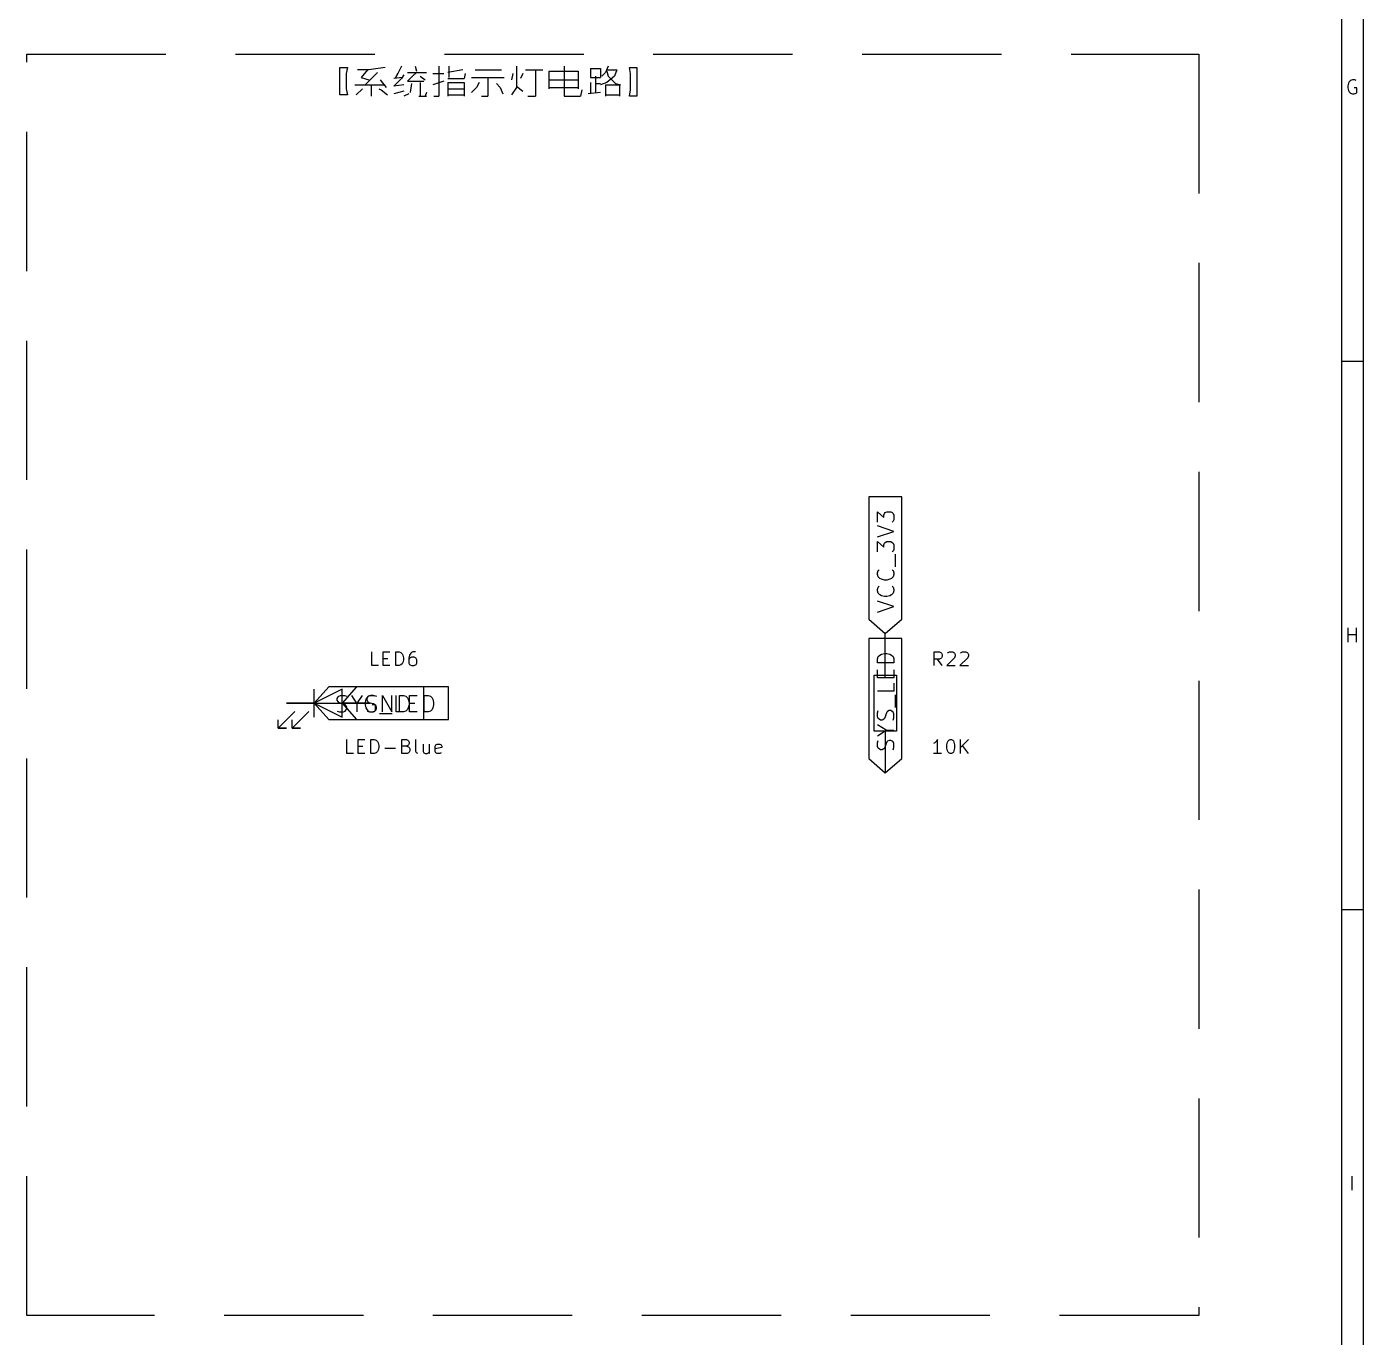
# Model space of a CAD drawing. Extents: x 0.4 to 37.4, y -23 to -0.4.
# Drawn here: x 27.917 to 32.717, y -17.677 to -12.971 of the extents above; entities that cross this region are included whole.
import ezdxf

# ---------------------------------------------------------------- set-up
doc = ezdxf.new("R2010")
doc.units = 0
doc.header["$MEASUREMENT"] = 0
doc.linetypes.add('DASHED', pattern=[0.75, 0.5, -0.25])
for name, color, linetype in [('BLUE3', 171, 'CONTINUOUS'), ('CYAN2', 4, 'CONTINUOUS'), ('GREEN3', 91, 'CONTINUOUS'), ('RED2', 1, 'CONTINUOUS')]:
    doc.layers.add(name, color=color, linetype=linetype)

msp = doc.modelspace()

# ---------------------------------------------------------------- linework, layer by layer
at = {"layer": 'BLUE3', "linetype": 'DASHED'}
for p, q in [((27.9173, -13.0693), (32.126, -13.0693)), ((27.9173, -17.5984), (27.9173, -13.0693)), ((32.126, -13.0693), (32.126, -17.5984)), ((32.126, -17.5984), (27.9173, -17.5984))]:
    msp.add_line(p, q, dxfattribs=at)
at = {"layer": 'BLUE3', "linetype": 'CONTINUOUS'}
for p, q in [((29.042, -13.1168), (29.069, -13.1168)), ((29.042, -13.2158), (29.042, -13.1168)), ((29.069, -13.1168), (29.0645, -13.1393)), ((29.0645, -13.1393), (29.0645, -13.1663)), ((29.1455, -13.1258), (29.105, -13.1258)), ((29.141, -13.1258), (29.1185, -13.1528)), ((29.177, -13.1348), (29.132, -13.1798)), ((29.204, -13.1168), (29.1455, -13.1258)), ((29.249, -13.1393), (29.24, -13.1573)), ((29.2625, -13.1123), (29.2445, -13.1483)), ((29.2715, -13.1438), (29.2625, -13.1573)), ((29.285, -13.1348), (29.3525, -13.1348)), ((29.303, -13.1483), (29.285, -13.1663)), ((29.3165, -13.1348), (29.303, -13.1483)), ((29.312, -13.1123), (29.3165, -13.1303)), ((29.33, -13.1483), (29.348, -13.1618)), ((29.375, -13.1393), (29.4155, -13.1393)), ((29.3975, -13.1123), (29.3975, -13.2203)), ((29.483, -13.1258), (29.429, -13.1348)), ((29.4335, -13.1123), (29.4335, -13.1528)), ((29.492, -13.1393), (29.4875, -13.1573)), ((29.528, -13.1258), (29.6224, -13.1258)), ((29.6629, -13.1393), (29.6584, -13.1618)), ((29.6764, -13.1123), (29.6764, -13.1663)), ((29.6989, -13.1393), (29.6899, -13.1573)), ((29.7079, -13.1258), (29.7709, -13.1258)), ((29.7439, -13.1258), (29.7439, -13.2203)), ((29.7934, -13.1933), (29.7934, -13.1303)), ((29.7934, -13.1303), (29.8969, -13.1303)), ((29.8474, -13.1123), (29.8474, -13.2203)), ((29.8969, -13.1303), (29.8969, -13.1933)), ((29.9419, -13.1213), (29.9419, -13.1528)), ((29.9419, -13.1213), (29.9779, -13.1213)), ((29.9599, -13.1483), (29.9599, -13.2068)), ((29.9779, -13.1213), (29.9779, -13.1528)), ((29.9959, -13.1348), (29.9824, -13.1483)), ((30.0049, -13.1123), (29.9959, -13.1348)), ((30.0004, -13.1258), (30.0364, -13.1258)), ((30.0004, -13.1303), (30.0049, -13.1483)), ((30.0274, -13.1483), (30.0004, -13.1708)), ((30.0049, -13.1483), (30.0319, -13.1753)), ((30.0364, -13.1258), (30.0274, -13.1483)), ((30.0814, -13.1168), (30.1084, -13.1168)), ((30.0859, -13.1393), (30.0814, -13.1168)), ((30.0859, -13.1978), (30.0859, -13.1393)), ((30.1084, -13.1168), (30.1084, -13.2203)), ((29.0645, -13.1663), (29.0645, -13.1933)), ((29.0645, -13.1933), (29.069, -13.2158)), ((29.096, -13.1798), (29.204, -13.1798)), ((29.123, -13.1933), (29.1005, -13.2158)), ((29.1185, -13.1528), (29.1455, -13.1618)), ((29.1545, -13.1798), (29.1545, -13.2203)), ((29.1815, -13.1933), (29.1905, -13.1978)), ((29.186, -13.1618), (29.2085, -13.1888)), ((29.1905, -13.1978), (29.213, -13.2158)), ((29.267, -13.1528), (29.2355, -13.1573)), ((29.2625, -13.1573), (29.2355, -13.1843)), ((29.2715, -13.1798), (29.2355, -13.1843)), ((29.285, -13.1663), (29.3255, -13.1663)), ((29.2985, -13.1753), (29.294, -13.2068)), ((29.312, -13.1663), (29.3435, -13.1663)), ((29.33, -13.1708), (29.33, -13.2203)), ((29.4155, -13.1663), (29.375, -13.1798)), ((29.429, -13.1573), (29.4875, -13.1573)), ((29.429, -13.1708), (29.429, -13.2203)), ((29.429, -13.1708), (29.4875, -13.1708)), ((29.429, -13.1933), (29.4875, -13.1933)), ((29.4875, -13.1708), (29.4875, -13.2203)), ((29.5145, -13.1528), (29.6314, -13.1528)), ((29.5325, -13.1888), (29.5145, -13.2068)), ((29.5414, -13.1708), (29.5325, -13.1888)), ((29.5729, -13.1528), (29.5729, -13.2203)), ((29.6044, -13.1753), (29.6179, -13.1888)), ((29.6179, -13.1888), (29.6269, -13.2113)), ((29.6764, -13.1888), (29.6584, -13.2158)), ((29.6764, -13.1663), (29.6764, -13.1888)), ((29.6764, -13.1843), (29.6989, -13.2023)), ((29.7934, -13.1618), (29.8969, -13.1618)), ((29.7934, -13.1888), (29.8969, -13.1888)), ((29.9104, -13.1978), (29.9059, -13.2203)), ((29.9419, -13.1528), (29.9779, -13.1528)), ((29.9419, -13.1708), (29.9419, -13.2113)), ((29.9599, -13.1753), (29.9779, -13.1753)), ((30.0004, -13.1708), (29.9779, -13.1798)), ((29.9959, -13.1798), (29.9959, -13.2203)), ((29.9959, -13.1798), (30.0454, -13.1798)), ((30.0319, -13.1753), (30.0499, -13.1798)), ((30.0454, -13.1798), (30.0454, -13.2203)), ((30.0814, -13.2203), (30.0859, -13.1978)), ((29.069, -13.2158), (29.042, -13.2158)), ((29.2715, -13.2023), (29.2355, -13.2113)), ((29.2895, -13.2113), (29.2715, -13.2203)), ((29.3255, -13.2203), (29.3525, -13.2203)), ((29.3525, -13.2068), (29.348, -13.2203)), ((29.3795, -13.2203), (29.3975, -13.2203)), ((29.429, -13.2158), (29.4875, -13.2158)), ((29.5504, -13.2203), (29.5729, -13.2203)), ((29.7169, -13.2203), (29.7439, -13.2203)), ((29.8474, -13.2203), (29.9059, -13.2203)), ((29.9779, -13.2068), (29.9329, -13.2113)), ((29.9959, -13.2158), (30.0454, -13.2158)), ((30.1084, -13.2203), (30.0814, -13.2203))]:
    msp.add_line(p, q, dxfattribs=at)
at = {"layer": 'CYAN2', "linetype": 'CONTINUOUS'}
for p, q in [((29.1565, -15.2653), (29.1565, -15.2153)), ((29.1969, -15.2653), (29.1969, -15.2153)), ((29.1969, -15.2153), (29.2207, -15.2153)), ((29.1969, -15.2391), (29.2136, -15.2391)), ((29.2422, -15.2653), (29.2422, -15.2153)), ((29.2422, -15.2153), (29.2541, -15.2153)), ((29.2541, -15.2153), (29.2612, -15.2177)), ((29.2612, -15.2177), (29.266, -15.2225)), ((29.266, -15.2582), (29.2612, -15.2629)), ((29.266, -15.2225), (29.2684, -15.2272)), ((29.2684, -15.2534), (29.266, -15.2582)), ((29.2684, -15.2272), (29.2707, -15.2368)), ((29.2707, -15.2439), (29.2684, -15.2534)), ((29.2707, -15.2368), (29.2707, -15.2439)), ((29.2922, -15.2272), (29.2898, -15.2368)), ((29.2898, -15.2368), (29.2898, -15.2558)), ((29.2922, -15.2391), (29.2898, -15.2439)), ((29.2898, -15.2558), (29.2922, -15.2606)), ((29.2969, -15.2201), (29.2922, -15.2272)), ((29.2946, -15.2368), (29.2922, -15.2391)), ((29.2922, -15.2606), (29.2946, -15.2629)), ((29.2993, -15.2344), (29.2946, -15.2368)), ((29.2993, -15.2177), (29.2969, -15.2201)), ((29.3041, -15.2153), (29.2993, -15.2177)), ((29.3088, -15.2344), (29.2993, -15.2344)), ((29.3136, -15.2153), (29.3041, -15.2153)), ((29.3136, -15.2368), (29.3088, -15.2344)), ((29.316, -15.2391), (29.3136, -15.2368)), ((29.3136, -15.2629), (29.316, -15.2606)), ((29.3184, -15.2439), (29.316, -15.2391)), ((29.316, -15.2606), (29.3184, -15.2558)), ((29.3184, -15.2558), (29.3184, -15.2439)), ((31.1755, -15.2653), (31.1755, -15.2153)), ((31.1755, -15.2153), (31.1946, -15.2153)), ((31.1946, -15.2415), (31.1755, -15.2415)), ((31.2041, -15.2653), (31.1874, -15.2415)), ((31.1946, -15.2153), (31.1993, -15.2177)), ((31.1993, -15.2391), (31.1946, -15.2415)), ((31.1993, -15.2177), (31.2017, -15.2201)), ((31.2017, -15.2368), (31.1993, -15.2391)), ((31.2017, -15.2201), (31.2041, -15.2248)), ((31.2041, -15.232), (31.2017, -15.2368)), ((31.2041, -15.2248), (31.2041, -15.232)), ((31.2493, -15.2368), (31.2207, -15.2653)), ((31.2231, -15.2201), (31.2255, -15.2177)), ((31.2255, -15.2177), (31.2303, -15.2153)), ((31.2303, -15.2153), (31.2422, -15.2153)), ((31.2422, -15.2153), (31.2469, -15.2177)), ((31.2469, -15.2177), (31.2493, -15.2201)), ((31.2493, -15.2201), (31.2517, -15.2248)), ((31.2517, -15.2296), (31.2493, -15.2368)), ((31.2517, -15.2248), (31.2517, -15.2296)), ((31.2969, -15.2368), (31.2684, -15.2653)), ((31.2707, -15.2201), (31.2731, -15.2177)), ((31.2731, -15.2177), (31.2779, -15.2153)), ((31.2779, -15.2153), (31.2898, -15.2153)), ((31.2898, -15.2153), (31.2946, -15.2177)), ((31.2946, -15.2177), (31.2969, -15.2201)), ((31.2969, -15.2201), (31.2993, -15.2248)), ((31.2993, -15.2296), (31.2969, -15.2368)), ((31.2993, -15.2248), (31.2993, -15.2296)), ((29.1803, -15.2653), (29.1565, -15.2653)), ((29.2207, -15.2653), (29.1969, -15.2653)), ((29.2541, -15.2653), (29.2422, -15.2653)), ((29.2612, -15.2629), (29.2541, -15.2653)), ((29.2946, -15.2629), (29.2993, -15.2653)), ((29.2993, -15.2653), (29.3088, -15.2653)), ((29.3088, -15.2653), (29.3136, -15.2629)), ((31.2207, -15.2653), (31.2517, -15.2653)), ((31.2684, -15.2653), (31.2993, -15.2653)), ((29.0672, -15.5803), (29.0672, -15.5303)), ((29.1076, -15.5803), (29.1076, -15.5303)), ((29.1076, -15.5303), (29.1315, -15.5303)), ((29.1529, -15.5803), (29.1529, -15.5303)), ((29.1529, -15.5303), (29.1648, -15.5303)), ((29.1648, -15.5303), (29.1719, -15.5327)), ((29.1719, -15.5327), (29.1767, -15.5374)), ((29.1767, -15.5374), (29.1791, -15.5422)), ((29.1791, -15.5422), (29.1815, -15.5517)), ((29.2648, -15.5803), (29.2648, -15.5303)), ((29.2648, -15.5303), (29.2815, -15.5303)), ((29.2815, -15.5303), (29.2862, -15.5327)), ((29.2862, -15.5327), (29.2886, -15.535)), ((29.2886, -15.5493), (29.2862, -15.5517)), ((29.2886, -15.535), (29.291, -15.5398)), ((29.291, -15.5446), (29.2886, -15.5493)), ((29.291, -15.5398), (29.291, -15.5446)), ((29.3148, -15.5731), (29.3148, -15.5303)), ((29.341, -15.547), (29.341, -15.5731)), ((29.3624, -15.547), (29.3624, -15.5803)), ((29.3838, -15.5541), (29.3862, -15.5493)), ((29.3862, -15.5493), (29.391, -15.547)), ((29.391, -15.547), (29.4005, -15.547)), ((29.4005, -15.547), (29.4053, -15.5493)), ((29.4053, -15.5493), (29.4076, -15.5541)), ((31.1779, -15.5422), (31.1731, -15.5446)), ((31.1826, -15.5374), (31.1779, -15.5422)), ((31.1874, -15.5303), (31.1826, -15.5374)), ((31.1874, -15.5803), (31.1874, -15.5303)), ((31.2207, -15.5493), (31.2231, -15.5398)), ((31.2207, -15.5612), (31.2207, -15.5493)), ((31.2231, -15.5398), (31.2255, -15.535)), ((31.2255, -15.535), (31.2279, -15.5327)), ((31.2279, -15.5327), (31.2326, -15.5303)), ((31.2326, -15.5303), (31.2374, -15.5303)), ((31.2374, -15.5303), (31.2422, -15.5327)), ((31.2422, -15.5327), (31.2446, -15.535)), ((31.2446, -15.535), (31.2469, -15.5398)), ((31.2469, -15.5398), (31.2493, -15.5493)), ((31.2493, -15.5493), (31.2493, -15.5612)), ((31.2707, -15.5803), (31.2707, -15.5303)), ((31.2993, -15.5303), (31.2707, -15.5589)), ((29.091, -15.5803), (29.0672, -15.5803)), ((29.1076, -15.5541), (29.1243, -15.5541)), ((29.1315, -15.5803), (29.1076, -15.5803)), ((29.1648, -15.5803), (29.1529, -15.5803)), ((29.1719, -15.5779), (29.1648, -15.5803)), ((29.1767, -15.5731), (29.1719, -15.5779)), ((29.1791, -15.5684), (29.1767, -15.5731)), ((29.1815, -15.5589), (29.1791, -15.5684)), ((29.1815, -15.5517), (29.1815, -15.5589)), ((29.2029, -15.5612), (29.241, -15.5612)), ((29.2815, -15.5541), (29.2648, -15.5541)), ((29.2838, -15.5803), (29.2648, -15.5803)), ((29.2862, -15.5517), (29.2815, -15.5541)), ((29.2815, -15.5541), (29.2886, -15.5565)), ((29.2886, -15.5779), (29.2838, -15.5803)), ((29.2886, -15.5565), (29.291, -15.5589)), ((29.291, -15.5755), (29.2886, -15.5779)), ((29.291, -15.5589), (29.2934, -15.5636)), ((29.2934, -15.5708), (29.291, -15.5755)), ((29.2934, -15.5636), (29.2934, -15.5708)), ((29.3172, -15.5779), (29.3148, -15.5731)), ((29.3219, -15.5803), (29.3172, -15.5779)), ((29.341, -15.5731), (29.3434, -15.5779)), ((29.3434, -15.5779), (29.3481, -15.5803)), ((29.3481, -15.5803), (29.3553, -15.5803)), ((29.3553, -15.5803), (29.36, -15.5779)), ((29.36, -15.5779), (29.3624, -15.5755)), ((29.3838, -15.5731), (29.3838, -15.5541)), ((29.4076, -15.5589), (29.3838, -15.5636)), ((29.3862, -15.5779), (29.3838, -15.5731)), ((29.391, -15.5803), (29.3862, -15.5779)), ((29.4005, -15.5803), (29.391, -15.5803)), ((29.4053, -15.5779), (29.4005, -15.5803)), ((29.4076, -15.5541), (29.4076, -15.5589)), ((31.2017, -15.5803), (31.1731, -15.5803)), ((31.2231, -15.5708), (31.2207, -15.5612)), ((31.2255, -15.5755), (31.2231, -15.5708)), ((31.2279, -15.5779), (31.2255, -15.5755)), ((31.2326, -15.5803), (31.2279, -15.5779)), ((31.2374, -15.5803), (31.2326, -15.5803)), ((31.2422, -15.5779), (31.2374, -15.5803)), ((31.2446, -15.5755), (31.2422, -15.5779)), ((31.2469, -15.5708), (31.2446, -15.5755)), ((31.2493, -15.5612), (31.2469, -15.5708)), ((31.2993, -15.5803), (31.2779, -15.5517))]:
    msp.add_line(p, q, dxfattribs=at)
at = {"layer": 'GREEN3', "linetype": 'CONTINUOUS'}
for p, q in [((31, -15.25), (31, -15.15)), ((28.85, -15.4), (28.95, -15.4)), ((29.15, -15.4), (29.05, -15.4)), ((31, -15.55), (31, -15.65))]:
    msp.add_line(p, q, dxfattribs=at)
at = {"layer": 'RED2', "linetype": 'CONTINUOUS'}
for p, q in [((32.7165, -0.3937), (32.7165, -22.9921)), ((32.6378, -0.4724), (32.6378, -22.9134)), ((32.6638, -13.1734), (32.6613, -13.1831)), ((32.6613, -13.1831), (32.6613, -13.1904)), ((32.6613, -13.1904), (32.6638, -13.2002)), ((32.6662, -13.1685), (32.6638, -13.1734)), ((32.6711, -13.1636), (32.6662, -13.1685)), ((32.6784, -13.1612), (32.6711, -13.1636)), ((32.6857, -13.1612), (32.6784, -13.1612)), ((32.693, -13.1904), (32.6833, -13.1904)), ((32.6906, -13.1636), (32.6857, -13.1612)), ((32.693, -13.2075), (32.693, -13.1904)), ((32.6638, -13.2002), (32.6662, -13.205)), ((32.6662, -13.205), (32.6711, -13.2099)), ((32.6711, -13.2099), (32.6784, -13.2124)), ((32.6784, -13.2124), (32.6833, -13.2124)), ((32.6833, -13.2124), (32.6906, -13.2099)), ((32.6906, -13.2099), (32.693, -13.2075)), ((32.7165, -14.1732), (32.6378, -14.1732)), ((31, -14.6595), (30.9409, -14.6595)), ((30.9409, -14.6595), (30.9409, -15.0983)), ((31.0591, -14.6595), (31, -14.6595)), ((31.0591, -15.0983), (31.0591, -14.6595)), ((30.9721, -14.7497), (30.9721, -14.7131)), ((30.9721, -14.7131), (30.9946, -14.7328)), ((30.9946, -14.7244), (30.9974, -14.7188)), ((30.9946, -14.7328), (30.9946, -14.7244)), ((30.9974, -14.7188), (31.0002, -14.7159)), ((31.0002, -14.7159), (31.0058, -14.7131)), ((31.0058, -14.7131), (31.0199, -14.7131)), ((31.0199, -14.7131), (31.0255, -14.7159)), ((31.0255, -14.7159), (31.0283, -14.7188)), ((31.0283, -14.7188), (31.0312, -14.7244)), ((31.0312, -14.7244), (31.0312, -14.7412)), ((31.0312, -14.7834), (30.9721, -14.7637)), ((31.0283, -14.7469), (31.0255, -14.7497)), ((31.0312, -14.7412), (31.0283, -14.7469)), ((30.9721, -14.8031), (31.0312, -14.7834)), ((30.9721, -14.8565), (30.9721, -14.82)), ((30.9721, -14.82), (30.9946, -14.8397)), ((30.9946, -14.8312), (30.9974, -14.8256)), ((30.9974, -14.8256), (31.0002, -14.8228)), ((31.0002, -14.8228), (31.0058, -14.82)), ((31.0058, -14.82), (31.0199, -14.82)), ((31.0199, -14.82), (31.0255, -14.8228)), ((31.0255, -14.8228), (31.0283, -14.8256)), ((31.0283, -14.8256), (31.0312, -14.8312)), ((30.9946, -14.8397), (30.9946, -14.8312)), ((31.0283, -14.8537), (31.0255, -14.8565)), ((31.0312, -14.8481), (31.0283, -14.8537)), ((31.0312, -14.8312), (31.0312, -14.8481)), ((31.0368, -14.91), (31.0368, -14.865)), ((30.9721, -14.9325), (30.9749, -14.924)), ((30.9749, -14.924), (30.9777, -14.9212)), ((31.0255, -14.9212), (31.0283, -14.924)), ((31.0283, -14.924), (31.0312, -14.9325)), ((30.9721, -14.9381), (30.9721, -14.9325)), ((30.9749, -14.9465), (30.9721, -14.9381)), ((30.9805, -14.9522), (30.9749, -14.9465)), ((30.9862, -14.955), (30.9805, -14.9522)), ((30.9974, -14.9578), (30.9862, -14.955)), ((31.0058, -14.9578), (30.9974, -14.9578)), ((31.0171, -14.955), (31.0058, -14.9578)), ((31.0227, -14.9522), (31.0171, -14.955)), ((31.0283, -14.9465), (31.0227, -14.9522)), ((31.0312, -14.9381), (31.0283, -14.9465)), ((31.0312, -14.9325), (31.0312, -14.9381)), ((30.9721, -14.9915), (30.9749, -14.9831)), ((30.9721, -14.9972), (30.9721, -14.9915)), ((30.9749, -15.0056), (30.9721, -14.9972)), ((30.9749, -14.9831), (30.9777, -14.9803)), ((30.9805, -15.0112), (30.9749, -15.0056)), ((30.9862, -15.014), (30.9805, -15.0112)), ((30.9974, -15.0168), (30.9862, -15.014)), ((31.0058, -15.0168), (30.9974, -15.0168)), ((31.0171, -15.014), (31.0058, -15.0168)), ((31.0227, -15.0112), (31.0171, -15.014)), ((31.0283, -15.0056), (31.0227, -15.0112)), ((31.0255, -14.9803), (31.0283, -14.9831)), ((31.0283, -14.9831), (31.0312, -14.9915)), ((31.0312, -14.9972), (31.0283, -15.0056)), ((31.0312, -14.9915), (31.0312, -14.9972)), ((31.0312, -15.0534), (30.9721, -15.0337)), ((30.9721, -15.0731), (31.0312, -15.0534)), ((30.9409, -15.0983), (31, -15.15)), ((31, -15.15), (31.0591, -15.0983)), ((32.6625, -15.1809), (32.6625, -15.1297)), ((32.6625, -15.154), (32.6918, -15.154)), ((32.6918, -15.1809), (32.6918, -15.1297)), ((31, -15.1679), (30.9409, -15.1679)), ((30.9409, -15.1679), (30.9409, -15.5983)), ((31.0591, -15.1679), (31, -15.1679)), ((31.0591, -15.5983), (31.0591, -15.1679)), ((30.9721, -15.2412), (30.9749, -15.2328)), ((30.9721, -15.2553), (30.9721, -15.2412)), ((31.0312, -15.2553), (30.9721, -15.2553)), ((30.9749, -15.2328), (30.9805, -15.2272)), ((30.9805, -15.2272), (30.9862, -15.2244)), ((30.9862, -15.2244), (30.9974, -15.2216)), ((30.9974, -15.2216), (31.0058, -15.2216)), ((31, -15.3), (31, -15.25)), ((31.0058, -15.2216), (31.0171, -15.2244)), ((31.0171, -15.2244), (31.0227, -15.2272)), ((31.0227, -15.2272), (31.0283, -15.2328)), ((31.0283, -15.2328), (31.0312, -15.2412)), ((31.0312, -15.2412), (31.0312, -15.2553)), ((30.96, -15.5), (30.96, -15.3)), ((30.96, -15.3), (31.04, -15.3)), ((30.9721, -15.3087), (30.9721, -15.2806)), ((31.0312, -15.3087), (30.9721, -15.3087)), ((31.0002, -15.3087), (31.0002, -15.2891)), ((31.0312, -15.2806), (31.0312, -15.3087)), ((31.04, -15.3), (31.04, -15.5)), ((29.0017, -15.3409), (28.95, -15.4)), ((28.95, -15.45), (28.95, -15.35)), ((29.05, -15.35), (28.95, -15.4)), ((29.4321, -15.3409), (29.0017, -15.3409)), ((29.1017, -15.3409), (29.05, -15.4)), ((29.05, -15.45), (29.05, -15.35)), ((29.3437, -15.3409), (29.1017, -15.3409)), ((29.3437, -15.4), (29.3437, -15.3409)), ((29.4321, -15.4), (29.4321, -15.3409)), ((31.0312, -15.3565), (30.9721, -15.3565)), ((31.0312, -15.3284), (31.0312, -15.3565)), ((28.95, -15.4), (28.85, -15.4)), ((28.95, -15.4), (29.05, -15.4)), ((28.95, -15.4), (29.05, -15.45)), ((28.95, -15.4), (29.0017, -15.4591)), ((29.0325, -15.3833), (29.0354, -15.3777)), ((29.0325, -15.389), (29.0325, -15.3833)), ((29.0354, -15.3946), (29.0325, -15.389)), ((29.0354, -15.3777), (29.0382, -15.3749)), ((29.0382, -15.3974), (29.0354, -15.3946)), ((29.0382, -15.3749), (29.0438, -15.3721)), ((29.0438, -15.4002), (29.0382, -15.3974)), ((29.0438, -15.3721), (29.0578, -15.3721)), ((29.055, -15.403), (29.0438, -15.4002)), ((29.05, -15.4), (29.15, -15.4)), ((29.05, -15.4), (29.1017, -15.4591)), ((29.0607, -15.4058), (29.055, -15.403)), ((29.0578, -15.3721), (29.0663, -15.3749)), ((29.0832, -15.3721), (29.1028, -15.403)), ((29.1028, -15.403), (29.1225, -15.3721)), ((29.1028, -15.403), (29.1028, -15.4312)), ((29.1354, -15.3862), (29.1325, -15.3974)), ((29.1325, -15.3974), (29.1325, -15.4058)), ((29.1382, -15.3805), (29.1354, -15.3862)), ((29.1438, -15.3749), (29.1382, -15.3805)), ((29.1394, -15.3833), (29.1422, -15.3777)), ((29.1394, -15.389), (29.1394, -15.3833)), ((29.1422, -15.3946), (29.1394, -15.389)), ((29.1422, -15.3777), (29.145, -15.3749)), ((29.145, -15.3974), (29.1422, -15.3946)), ((29.1522, -15.3721), (29.1438, -15.3749)), ((29.145, -15.3749), (29.1506, -15.3721)), ((29.1506, -15.4002), (29.145, -15.3974)), ((29.1506, -15.3721), (29.1647, -15.3721)), ((29.1619, -15.403), (29.1506, -15.4002)), ((29.1607, -15.3721), (29.1522, -15.3721)), ((29.1663, -15.3749), (29.1607, -15.3721)), ((29.1675, -15.4058), (29.1619, -15.403)), ((29.1647, -15.3721), (29.1731, -15.3749)), ((29.1944, -15.4312), (29.1944, -15.3721)), ((29.1944, -15.3721), (29.2281, -15.4312)), ((29.2281, -15.4312), (29.2281, -15.3721)), ((29.2435, -15.4312), (29.2435, -15.3721)), ((29.2563, -15.4312), (29.2563, -15.3721)), ((29.2563, -15.3721), (29.2703, -15.3721)), ((29.2703, -15.3721), (29.2788, -15.3749)), ((29.2788, -15.3749), (29.2844, -15.3805)), ((29.2844, -15.3805), (29.2872, -15.3862)), ((29.2872, -15.3862), (29.29, -15.3974)), ((29.29, -15.3974), (29.29, -15.4058)), ((29.2913, -15.4312), (29.2913, -15.3721)), ((29.2913, -15.3721), (29.3194, -15.3721)), ((29.2913, -15.4002), (29.3109, -15.4002)), ((29.3437, -15.4591), (29.3437, -15.4)), ((29.3447, -15.4312), (29.3447, -15.3721)), ((29.3447, -15.3721), (29.3587, -15.3721)), ((29.3587, -15.3721), (29.3672, -15.3749)), ((29.3672, -15.3749), (29.3728, -15.3805)), ((29.3728, -15.3805), (29.3756, -15.3862)), ((29.3756, -15.3862), (29.3784, -15.3974)), ((29.3784, -15.3974), (29.3784, -15.4058)), ((29.4321, -15.4591), (29.4321, -15.4)), ((31.0368, -15.4156), (31.0368, -15.3706)), ((28.88, -15.43), (28.82, -15.49)), ((28.93, -15.43), (28.87, -15.49)), ((29.0325, -15.4283), (29.041, -15.4312)), ((29.041, -15.4312), (29.055, -15.4312)), ((29.055, -15.4312), (29.0607, -15.4283)), ((29.0635, -15.4087), (29.0607, -15.4058)), ((29.0607, -15.4283), (29.0635, -15.4255)), ((29.0663, -15.4143), (29.0635, -15.4087)), ((29.0635, -15.4255), (29.0663, -15.4199)), ((29.0663, -15.4199), (29.0663, -15.4143)), ((29.1325, -15.4058), (29.1354, -15.4171)), ((29.1354, -15.4171), (29.1382, -15.4227)), ((29.1382, -15.4227), (29.1438, -15.4283)), ((29.1394, -15.4283), (29.1478, -15.4312)), ((29.1438, -15.4283), (29.1522, -15.4312)), ((29.1478, -15.4312), (29.1619, -15.4312)), ((29.1522, -15.4312), (29.1578, -15.4312)), ((29.1691, -15.4058), (29.1578, -15.4058)), ((29.1578, -15.4312), (29.1663, -15.4283)), ((29.1619, -15.4312), (29.1675, -15.4283)), ((29.1663, -15.4283), (29.1691, -15.4255)), ((29.1703, -15.4087), (29.1675, -15.4058)), ((29.1675, -15.4283), (29.1703, -15.4255)), ((29.1691, -15.4255), (29.1691, -15.4058)), ((29.1731, -15.4143), (29.1703, -15.4087)), ((29.1703, -15.4255), (29.1731, -15.4199)), ((29.1731, -15.4199), (29.1731, -15.4143)), ((29.1844, -15.4368), (29.2294, -15.4368)), ((29.2716, -15.4312), (29.2435, -15.4312)), ((29.2703, -15.4312), (29.2563, -15.4312)), ((29.2788, -15.4283), (29.2703, -15.4312)), ((29.2844, -15.4227), (29.2788, -15.4283)), ((29.2872, -15.4171), (29.2844, -15.4227)), ((29.29, -15.4058), (29.2872, -15.4171)), ((29.3194, -15.4312), (29.2913, -15.4312)), ((29.3587, -15.4312), (29.3447, -15.4312)), ((29.3672, -15.4283), (29.3587, -15.4312)), ((29.3728, -15.4227), (29.3672, -15.4283)), ((29.3756, -15.4171), (29.3728, -15.4227)), ((29.3784, -15.4058), (29.3756, -15.4171)), ((30.9721, -15.4353), (30.9749, -15.4269)), ((30.9721, -15.4493), (30.9721, -15.4353)), ((30.9749, -15.455), (30.9721, -15.4493)), ((31.0002, -15.4493), (30.9974, -15.455)), ((31.003, -15.4381), (31.0002, -15.4493)), ((31.0058, -15.4325), (31.003, -15.4381)), ((31.0087, -15.4297), (31.0058, -15.4325)), ((31.0143, -15.4269), (31.0087, -15.4297)), ((31.0199, -15.4269), (31.0143, -15.4269)), ((31.0255, -15.4297), (31.0199, -15.4269)), ((31.0283, -15.4325), (31.0255, -15.4297)), ((31.0312, -15.4381), (31.0283, -15.4325)), ((31.0283, -15.4606), (31.0312, -15.4522)), ((31.0312, -15.4522), (31.0312, -15.4381)), ((28.82, -15.49), (28.82, -15.46)), ((28.82, -15.49), (28.85, -15.49)), ((28.85, -15.49), (28.82, -15.49)), ((28.87, -15.49), (28.87, -15.46)), ((28.87, -15.49), (28.9, -15.49)), ((28.9, -15.49), (28.87, -15.49)), ((29.0017, -15.4591), (29.4321, -15.4591)), ((29.1017, -15.4591), (29.3437, -15.4591)), ((31.04, -15.5), (30.96, -15.5)), ((31.003, -15.4972), (30.9721, -15.4775)), ((30.9721, -15.5168), (31.003, -15.4972)), ((30.9777, -15.4578), (30.9749, -15.455)), ((30.9833, -15.4606), (30.9777, -15.4578)), ((30.989, -15.4606), (30.9833, -15.4606)), ((30.9946, -15.4578), (30.989, -15.4606)), ((30.9974, -15.455), (30.9946, -15.4578)), ((31, -15.5), (31, -15.55)), ((31.003, -15.4972), (31.0312, -15.4972)), ((30.9721, -15.5421), (30.9749, -15.5337)), ((30.9721, -15.5562), (30.9721, -15.5421)), ((31.003, -15.545), (31.0002, -15.5562)), ((31.0058, -15.5393), (31.003, -15.545)), ((31.0087, -15.5365), (31.0058, -15.5393)), ((31.0143, -15.5337), (31.0087, -15.5365)), ((31.0199, -15.5337), (31.0143, -15.5337)), ((31.0255, -15.5365), (31.0199, -15.5337)), ((31.0283, -15.5393), (31.0255, -15.5365)), ((31.0312, -15.545), (31.0283, -15.5393)), ((31.0312, -15.559), (31.0312, -15.545)), ((30.9749, -15.5618), (30.9721, -15.5562)), ((30.9777, -15.5646), (30.9749, -15.5618)), ((30.9833, -15.5675), (30.9777, -15.5646)), ((30.989, -15.5675), (30.9833, -15.5675)), ((30.9946, -15.5646), (30.989, -15.5675)), ((30.9974, -15.5618), (30.9946, -15.5646)), ((31.0002, -15.5562), (30.9974, -15.5618)), ((31.0283, -15.5675), (31.0312, -15.559)), ((30.9409, -15.5983), (31, -15.65)), ((31, -15.65), (31.0591, -15.5983)), ((32.7165, -16.1417), (32.6378, -16.1417)), ((32.6772, -17.1494), (32.6772, -17.0982))]:
    msp.add_line(p, q, dxfattribs=at)

doc.saveas('drawing.dxf')
